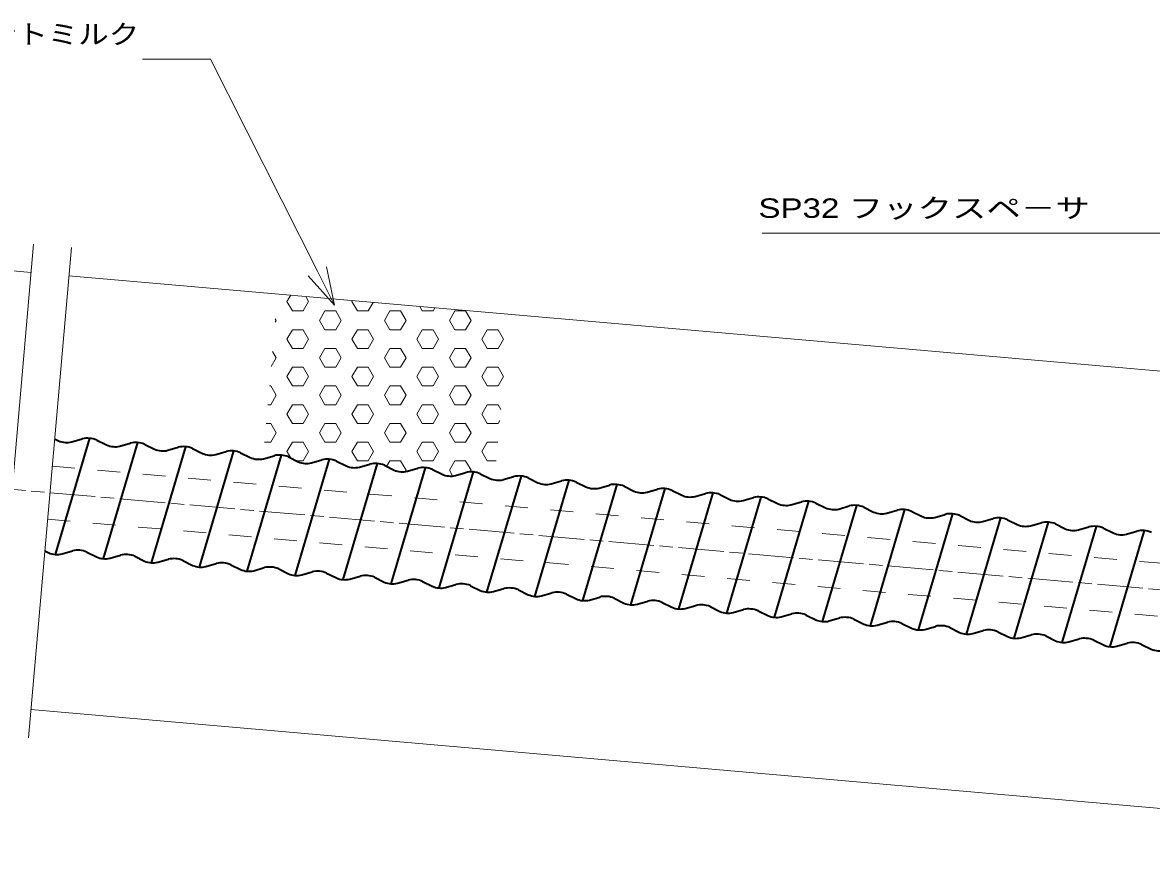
# Model space of a CAD drawing. Units: millimetres at full size, sheet at 1:1; details may follow other scales. Extents: x 0 to 1680, y -15 to 1188.
# Drawn here: x 1080.5 to 1378.4, y 636.3 to 856.5 of the extents above; entities that cross this region are included whole.
import ezdxf
from ezdxf.enums import TextEntityAlignment as Align

# ---------------------------------------------------------------- set-up
doc = ezdxf.new("R2010")
doc.units = ezdxf.units.MM
doc.linetypes.add('CHAIN', pattern=[18.5, 12, -1.5, 3.5, -1.5])
doc.linetypes.add('DASHED_SPACED', pattern=[12, 6, -6])
for name, color, linetype, lineweight in [('1外形線', 7, 'Continuous', 35), ('2細線', 3, 'Continuous', 20), ('3隠れ線', 2, 'DASHED_SPACED', 13), ('4中心線', 1, 'CHAIN', 15), ('6寸法線', 4, 'Continuous', 13)]:
    doc.layers.add(name, color=color, linetype=linetype, lineweight=lineweight)
doc.styles.add('ＭＳ Ｐゴシック', font='')
doc.styles.get('ＭＳ Ｐゴシック').set_extended_font_data('MS PGothic')

msp = doc.modelspace()

# ---------------------------------------------------------------- linework, layer by layer
at = {"layer": '1外形線'}
for p, q in [((1088.95, 746.573), (1089.971, 746.065)), ((1098.166, 746.711), (1089.097, 716.045)), ((1093.495, 745.756), (1096.239, 746.56)), ((1100.062, 746.233), (1102.623, 744.958)), ((1110.806, 745.605), (1101.749, 714.938)), ((1106.146, 744.65), (1108.89, 745.453)), ((1112.713, 745.126), (1115.274, 743.851)), ((1123.458, 744.498), (1114.4, 713.831)), ((1118.798, 743.543), (1121.542, 744.346)), ((1125.365, 744.019), (1127.926, 742.744)), ((1136.121, 743.39), (1127.052, 712.724)), ((1131.45, 742.436), (1134.194, 743.239)), ((1138.017, 742.912), (1140.578, 741.637)), ((1148.761, 742.284), (1139.704, 711.617)), ((1144.101, 741.329), (1146.845, 742.132)), ((1150.668, 741.805), (1153.229, 740.53)), ((1161.424, 741.177), (1152.355, 710.51)), ((1156.753, 740.222), (1159.497, 741.025)), ((1163.32, 740.698), (1165.881, 739.423)), ((1174.064, 740.071), (1165.007, 709.403)), ((1169.405, 739.115), (1172.149, 739.918)), ((1175.972, 739.591), (1178.533, 738.317)), ((1186.727, 738.963), (1177.659, 708.296)), ((1182.056, 738.008), (1184.8, 738.811)), ((1188.623, 738.484), (1191.184, 737.21)), ((1199.368, 737.857), (1190.31, 707.19)), ((1194.708, 736.901), (1197.452, 737.705)), ((1201.275, 737.377), (1203.836, 736.103)), ((1212.031, 736.749), (1202.962, 706.083)), ((1207.36, 735.795), (1210.104, 736.598)), ((1213.927, 736.271), (1216.488, 734.996)), ((1224.671, 735.643), (1215.614, 704.976)), ((1220.011, 734.688), (1222.755, 735.491)), ((1226.578, 735.164), (1229.139, 733.889)), ((1237.334, 734.535), (1228.265, 703.869)), ((1232.663, 733.581), (1235.407, 734.384)), ((1239.23, 734.057), (1241.791, 732.782)), ((1249.974, 733.429), (1240.917, 702.762)), ((1245.315, 732.474), (1248.059, 733.277)), ((1251.882, 732.95), (1254.443, 731.675)), ((1262.637, 732.322), (1253.569, 701.655)), ((1257.966, 731.367), (1260.71, 732.17)), ((1264.534, 731.843), (1267.095, 730.568)), ((1275.278, 731.216), (1266.22, 700.548)), ((1270.618, 730.26), (1273.362, 731.063)), ((1277.185, 730.736), (1279.746, 729.462)), ((1287.941, 730.108), (1278.872, 699.441)), ((1283.27, 729.153), (1286.014, 729.956)), ((1289.837, 729.629), (1292.398, 728.355)), ((1300.581, 729.002), (1291.524, 698.335)), ((1295.922, 728.046), (1298.666, 728.85)), ((1302.489, 728.522), (1305.05, 727.248)), ((1313.244, 727.894), (1304.175, 697.228)), ((1308.573, 726.94), (1311.317, 727.743)), ((1315.14, 727.416), (1317.701, 726.141)), ((1325.884, 726.788), (1316.827, 696.121)), ((1321.225, 725.833), (1323.969, 726.636)), ((1327.792, 726.309), (1330.353, 725.034)), ((1338.547, 725.68), (1329.479, 695.014)), ((1333.877, 724.726), (1336.621, 725.529)), ((1340.444, 725.202), (1343.005, 723.927)), ((1351.188, 724.574), (1342.13, 693.907)), ((1346.528, 723.619), (1349.272, 724.422)), ((1353.095, 724.095), (1355.656, 722.82)), ((1363.851, 723.466), (1354.782, 692.8)), ((1359.18, 722.512), (1361.924, 723.315)), ((1365.747, 722.988), (1368.308, 721.713)), ((1376.491, 722.361), (1367.434, 691.693)), ((1371.832, 721.405), (1374.576, 722.208)), ((1086.363, 716.996), (1087.383, 716.488)), ((1090.907, 716.179), (1093.651, 716.983)), ((1097.474, 716.655), (1100.035, 715.381)), ((1103.559, 715.073), (1106.303, 715.876)), ((1110.126, 715.549), (1112.687, 714.274)), ((1116.21, 713.966), (1118.954, 714.769)), ((1122.777, 714.442), (1125.338, 713.167)), ((1128.862, 712.859), (1131.606, 713.662)), ((1135.429, 713.335), (1137.99, 712.06)), ((1141.514, 711.752), (1144.258, 712.555)), ((1148.081, 712.228), (1150.642, 710.953)), ((1154.165, 710.645), (1156.909, 711.448)), ((1160.732, 711.121), (1163.293, 709.846)), ((1166.817, 709.538), (1169.561, 710.341)), ((1173.384, 710.014), (1175.945, 708.74)), ((1179.469, 708.431), (1182.213, 709.234)), ((1186.036, 708.907), (1188.597, 707.633)), ((1192.12, 707.324), (1194.864, 708.128)), ((1198.687, 707.8), (1201.248, 706.526)), ((1204.772, 706.218), (1207.516, 707.021)), ((1211.339, 706.694), (1213.9, 705.419)), ((1217.424, 705.111), (1220.168, 705.914)), ((1223.991, 705.587), (1226.552, 704.312)), ((1230.075, 704.004), (1232.819, 704.807)), ((1236.643, 704.48), (1239.204, 703.205)), ((1242.727, 702.897), (1245.471, 703.7)), ((1249.294, 703.373), (1251.855, 702.098)), ((1255.379, 701.79), (1258.123, 702.593)), ((1261.946, 702.266), (1264.507, 700.991)), ((1268.031, 700.683), (1270.775, 701.486)), ((1274.598, 701.159), (1277.159, 699.885)), ((1280.682, 699.576), (1283.426, 700.379)), ((1287.249, 700.052), (1289.81, 698.778)), ((1293.334, 698.469), (1296.078, 699.273)), ((1299.901, 698.945), (1302.462, 697.671)), ((1305.986, 697.363), (1308.73, 698.166)), ((1312.553, 697.839), (1315.114, 696.564)), ((1318.637, 696.256), (1321.381, 697.059)), ((1325.204, 696.732), (1327.765, 695.457)), ((1331.289, 695.149), (1334.033, 695.952)), ((1337.856, 695.625), (1340.417, 694.35)), ((1343.941, 694.042), (1346.685, 694.845)), ((1350.508, 694.518), (1353.069, 693.243)), ((1356.592, 692.935), (1359.336, 693.738)), ((1363.159, 693.411), (1365.72, 692.136)), ((1369.244, 691.828), (1371.988, 692.631)), ((1375.811, 692.304), (1378.372, 691.03))]:
    msp.add_line(p, q, dxfattribs=at)
for centre, radius, start, end in [((1092.187, 751.099), 5.5, 246.24295, 283.75705), ((1097.666, 740.732), 6, 66.46161, 103.75705), ((1104.838, 749.992), 5.5, 246.24295, 283.75705), ((1110.317, 739.625), 6, 66.46161, 103.75705), ((1117.49, 748.885), 5.5, 246.24295, 283.75705), ((1122.969, 738.518), 6, 66.46161, 103.75705), ((1130.142, 747.778), 5.5, 246.24295, 283.75705), ((1135.621, 737.411), 6, 66.46161, 103.75705), ((1148.272, 736.304), 6, 66.46161, 103.75705), ((1142.794, 746.671), 5.5, 246.24295, 283.75705), ((1155.445, 745.564), 5.5, 246.24295, 283.75705), ((1160.924, 735.197), 6, 66.46161, 103.75705), ((1168.097, 744.457), 5.5, 246.24295, 283.75705), ((1173.576, 734.09), 6, 66.46161, 103.75705), ((1186.227, 732.984), 6, 66.46161, 103.75705), ((1180.749, 743.351), 5.5, 246.24295, 283.75705), ((1193.4, 742.244), 5.5, 246.24295, 283.75705), ((1198.879, 731.877), 6, 66.46161, 103.75705), ((1206.052, 741.137), 5.5, 246.24295, 283.75705), ((1211.531, 730.77), 6, 66.46161, 103.75705), ((1218.704, 740.03), 5.5, 246.24295, 283.75705), ((1224.182, 729.663), 6, 66.46161, 103.75705), ((1231.355, 738.923), 5.5, 246.24295, 283.75705), ((1236.834, 728.556), 6, 66.46161, 103.75705), ((1249.486, 727.449), 6, 66.46161, 103.75705), ((1244.007, 737.816), 5.5, 246.24295, 283.75705), ((1256.659, 736.709), 5.5, 246.24295, 283.75705), ((1262.137, 726.342), 6, 66.46161, 103.75705), ((1269.31, 735.602), 5.5, 246.24295, 283.75705), ((1274.789, 725.235), 6, 66.46161, 103.75705), ((1287.441, 724.129), 6, 66.46161, 103.75705), ((1281.962, 734.496), 5.5, 246.24295, 283.75705), ((1294.614, 733.389), 5.5, 246.24295, 283.75705), ((1300.092, 723.022), 6, 66.46161, 103.75705), ((1307.265, 732.282), 5.5, 246.24295, 283.75705), ((1312.744, 721.915), 6, 66.46161, 103.75705), ((1319.917, 731.175), 5.5, 246.24295, 283.75705), ((1325.396, 720.808), 6, 66.46161, 103.75705), ((1332.569, 730.068), 5.5, 246.24295, 283.75705), ((1338.047, 719.701), 6, 66.46161, 103.75705), ((1350.699, 718.594), 6, 66.46161, 103.75705), ((1345.22, 728.961), 5.5, 246.24295, 283.75705), ((1357.872, 727.854), 5.5, 246.24295, 283.75705), ((1363.351, 717.487), 6, 66.46161, 103.75705), ((1370.524, 726.747), 5.5, 246.24295, 283.75705), ((1376.002, 716.38), 6, 66.46161, 103.75705), ((1089.599, 721.522), 5.5, 246.24295, 283.75705), ((1095.078, 711.155), 6, 66.46161, 103.75705), ((1102.251, 720.415), 5.5, 246.24295, 283.75705), ((1107.73, 710.048), 6, 66.46161, 103.75705), ((1114.903, 719.308), 5.5, 246.24295, 283.75705), ((1120.381, 708.941), 6, 66.46161, 103.75705), ((1127.554, 718.201), 5.5, 246.24295, 283.75705), ((1133.033, 707.834), 6, 66.46161, 103.75705), ((1140.206, 717.094), 5.5, 246.24295, 283.75705), ((1145.685, 706.727), 6, 66.46161, 103.75705), ((1152.858, 715.987), 5.5, 246.24295, 283.75705), ((1158.336, 705.62), 6, 66.46161, 103.75705), ((1165.509, 714.88), 5.5, 246.24295, 283.75705), ((1170.988, 704.513), 6, 66.46161, 103.75705), ((1183.64, 703.407), 6, 66.46161, 103.75705), ((1178.161, 713.774), 5.5, 246.24295, 283.75705), ((1190.813, 712.667), 5.5, 246.24295, 283.75705), ((1196.291, 702.3), 6, 66.46161, 103.75705), ((1203.464, 711.56), 5.5, 246.24295, 283.75705), ((1208.943, 701.193), 6, 66.46161, 103.75705), ((1221.595, 700.086), 6, 66.46161, 103.75705), ((1216.116, 710.453), 5.5, 246.24295, 283.75705), ((1228.768, 709.346), 5.5, 246.24295, 283.75705), ((1234.246, 698.979), 6, 66.46161, 103.75705), ((1241.419, 708.239), 5.5, 246.24295, 283.75705), ((1246.898, 697.872), 6, 66.46161, 103.75705), ((1254.071, 707.132), 5.5, 246.24295, 283.75705), ((1259.55, 696.765), 6, 66.46161, 103.75705), ((1266.723, 706.025), 5.5, 246.24295, 283.75705), ((1272.201, 695.658), 6, 66.46161, 103.75705), ((1284.853, 694.552), 6, 66.46161, 103.75705), ((1279.374, 704.919), 5.5, 246.24295, 283.75705), ((1292.026, 703.812), 5.5, 246.24295, 283.75705), ((1297.505, 693.445), 6, 66.46161, 103.75705), ((1304.678, 702.705), 5.5, 246.24295, 283.75705), ((1310.156, 692.338), 6, 66.46161, 103.75705), ((1322.808, 691.231), 6, 66.46161, 103.75705), ((1317.329, 701.598), 5.5, 246.24295, 283.75705), ((1329.981, 700.491), 5.5, 246.24295, 283.75705), ((1335.46, 690.124), 6, 66.46161, 103.75705), ((1342.633, 699.384), 5.5, 246.24295, 283.75705), ((1348.111, 689.017), 6, 66.46161, 103.75705), ((1355.284, 698.277), 5.5, 246.24295, 283.75705), ((1360.763, 687.91), 6, 66.46161, 103.75705), ((1367.936, 697.17), 5.5, 246.24295, 283.75705), ((1373.415, 686.803), 6, 66.46161, 103.75705), ((1380.588, 696.063), 5.5, 246.24295, 283.75705)]:
    msp.add_arc(centre, radius, start, end, dxfattribs=at)
at = {"layer": '2細線'}
for p, q in [((1082.756, 790.507), (410.973, 849.28)), ((1072.079, 668.473), (1083.41, 797.978)), ((1082.041, 667.602), (1093.372, 797.107)), ((1536.025, 750.851), (1092.718, 789.636)), ((1150.259, 782.822), (1151.237, 784.516)), ((1155.974, 782.822), (1155.196, 784.169)), ((1151.688, 780.347), (1150.259, 782.822)), ((1154.545, 780.347), (1155.974, 782.822)), ((1167.404, 782.822), (1167.558, 783.088)), ((1168.833, 780.347), (1167.404, 782.822)), ((1171.69, 780.347), (1172.998, 782.612)), ((1185.978, 780.347), (1185.291, 781.536)), ((1188.835, 780.347), (1189.319, 781.184)), ((1147.102, 777.353), (1147.402, 777.872)), ((1147.402, 777.872), (1147.181, 778.255)), ((1151.688, 780.347), (1154.545, 780.347)), ((1158.832, 777.872), (1160.26, 780.347)), ((1160.26, 775.398), (1158.832, 777.872)), ((1160.26, 780.347), (1163.118, 780.347)), ((1164.547, 777.872), (1163.118, 780.347)), ((1163.118, 775.398), (1164.547, 777.872)), ((1168.833, 780.347), (1171.69, 780.347)), ((1175.977, 777.872), (1177.405, 780.347)), ((1177.405, 775.398), (1175.977, 777.872)), ((1177.405, 780.347), (1180.263, 780.347)), ((1181.692, 777.872), (1180.263, 780.347)), ((1180.263, 775.398), (1181.692, 777.872)), ((1185.978, 780.347), (1188.835, 780.347)), ((1193.122, 777.872), (1194.55, 780.347)), ((1194.55, 775.398), (1193.122, 777.872)), ((1194.55, 780.347), (1197.408, 780.347)), ((1198.837, 777.872), (1197.408, 780.347)), ((1197.408, 775.398), (1198.837, 777.872)), ((1150.259, 772.923), (1151.688, 775.398)), ((1151.688, 775.398), (1154.545, 775.398)), ((1155.974, 772.923), (1154.545, 775.398)), ((1160.26, 775.398), (1163.118, 775.398)), ((1167.404, 772.923), (1168.833, 775.398)), ((1168.833, 775.398), (1171.69, 775.398)), ((1173.119, 772.923), (1171.69, 775.398)), ((1177.405, 775.398), (1180.263, 775.398)), ((1184.549, 772.923), (1185.978, 775.398)), ((1185.978, 775.398), (1188.835, 775.398)), ((1190.264, 772.923), (1188.835, 775.398)), ((1194.55, 775.398), (1197.408, 775.398)), ((1201.694, 772.923), (1203.123, 775.398)), ((1203.123, 775.398), (1205.98, 775.398)), ((1207.409, 772.923), (1205.98, 775.398)), ((1151.688, 770.448), (1150.259, 772.923)), ((1154.545, 770.448), (1155.974, 772.923)), ((1168.833, 770.448), (1167.404, 772.923)), ((1171.69, 770.448), (1173.119, 772.923)), ((1185.978, 770.448), (1184.549, 772.923)), ((1188.835, 770.448), (1190.264, 772.923)), ((1203.123, 770.448), (1201.694, 772.923)), ((1205.98, 770.448), (1207.409, 772.923)), ((1147.402, 767.974), (1146.429, 769.659)), ((1151.688, 770.448), (1154.545, 770.448)), ((1158.832, 767.974), (1160.26, 770.448)), ((1160.26, 770.448), (1163.118, 770.448)), ((1164.547, 767.974), (1163.118, 770.448)), ((1168.833, 770.448), (1171.69, 770.448)), ((1175.977, 767.974), (1177.405, 770.448)), ((1177.405, 770.448), (1180.263, 770.448)), ((1181.692, 767.974), (1180.263, 770.448)), ((1185.978, 770.448), (1188.835, 770.448)), ((1193.122, 767.974), (1194.55, 770.448)), ((1194.55, 770.448), (1197.408, 770.448)), ((1198.837, 767.974), (1197.408, 770.448)), ((1203.123, 770.448), (1205.98, 770.448)), ((1146.081, 765.686), (1147.402, 767.974)), ((1160.26, 765.499), (1158.832, 767.974)), ((1163.118, 765.499), (1164.547, 767.974)), ((1177.405, 765.499), (1175.977, 767.974)), ((1180.263, 765.499), (1181.692, 767.974)), ((1194.55, 765.499), (1193.122, 767.974)), ((1197.408, 765.499), (1198.837, 767.974)), ((1150.259, 763.024), (1151.688, 765.499)), ((1151.688, 760.55), (1150.259, 763.024)), ((1151.688, 765.499), (1154.545, 765.499)), ((1155.974, 763.024), (1154.545, 765.499)), ((1154.545, 760.55), (1155.974, 763.024)), ((1160.26, 765.499), (1163.118, 765.499)), ((1167.404, 763.024), (1168.833, 765.499)), ((1168.833, 760.55), (1167.404, 763.024)), ((1168.833, 765.499), (1171.69, 765.499)), ((1173.119, 763.024), (1171.69, 765.499)), ((1171.69, 760.55), (1173.119, 763.024)), ((1177.405, 765.499), (1180.263, 765.499)), ((1184.549, 763.024), (1185.978, 765.499)), ((1185.978, 760.55), (1184.549, 763.024)), ((1185.978, 765.499), (1188.835, 765.499)), ((1190.264, 763.024), (1188.835, 765.499)), ((1188.835, 760.55), (1190.264, 763.024)), ((1194.55, 765.499), (1197.408, 765.499)), ((1201.694, 763.024), (1203.123, 765.499)), ((1203.123, 760.55), (1201.694, 763.024)), ((1203.123, 765.499), (1205.98, 765.499)), ((1207.409, 763.024), (1205.98, 765.499)), ((1205.98, 760.55), (1207.409, 763.024)), ((1145.632, 760.55), (1145.973, 760.55)), ((1147.402, 758.075), (1145.973, 760.55)), ((1151.688, 760.55), (1154.545, 760.55)), ((1158.832, 758.075), (1160.26, 760.55)), ((1160.26, 760.55), (1163.118, 760.55)), ((1164.547, 758.075), (1163.118, 760.55)), ((1168.833, 760.55), (1171.69, 760.55)), ((1175.977, 758.075), (1177.405, 760.55)), ((1177.405, 760.55), (1180.263, 760.55)), ((1181.692, 758.075), (1180.263, 760.55)), ((1185.978, 760.55), (1188.835, 760.55)), ((1193.122, 758.075), (1194.55, 760.55)), ((1194.55, 760.55), (1197.408, 760.55)), ((1198.837, 758.075), (1197.408, 760.55)), ((1203.123, 760.55), (1205.98, 760.55)), ((1145.973, 755.6), (1147.402, 758.075)), ((1160.26, 755.6), (1158.832, 758.075)), ((1163.118, 755.6), (1164.547, 758.075)), ((1177.405, 755.6), (1175.977, 758.075)), ((1180.263, 755.6), (1181.692, 758.075)), ((1194.55, 755.6), (1193.122, 758.075)), ((1197.408, 755.6), (1198.837, 758.075)), ((1145.199, 755.6), (1145.973, 755.6)), ((1150.259, 753.126), (1151.688, 755.6)), ((1151.688, 755.6), (1154.545, 755.6)), ((1155.974, 753.126), (1154.545, 755.6)), ((1160.26, 755.6), (1163.118, 755.6)), ((1167.404, 753.126), (1168.833, 755.6)), ((1168.833, 755.6), (1171.69, 755.6)), ((1173.119, 753.126), (1171.69, 755.6)), ((1177.405, 755.6), (1180.263, 755.6)), ((1184.549, 753.126), (1185.978, 755.6)), ((1185.978, 755.6), (1188.835, 755.6)), ((1190.264, 753.126), (1188.835, 755.6)), ((1194.55, 755.6), (1197.408, 755.6)), ((1201.694, 753.126), (1203.123, 755.6)), ((1203.123, 755.6), (1205.98, 755.6)), ((1206.7, 754.354), (1205.98, 755.6)), ((1151.688, 750.651), (1150.259, 753.126)), ((1154.545, 750.651), (1155.974, 753.126)), ((1168.833, 750.651), (1167.404, 753.126)), ((1171.69, 750.651), (1173.119, 753.126)), ((1185.978, 750.651), (1184.549, 753.126)), ((1188.835, 750.651), (1190.264, 753.126)), ((1203.123, 750.651), (1201.694, 753.126)), ((1205.98, 750.651), (1206.446, 751.458)), ((1144.766, 750.651), (1145.973, 750.651)), ((1147.402, 748.176), (1145.973, 750.651)), ((1145.973, 745.702), (1147.402, 748.176)), ((1151.688, 750.651), (1154.545, 750.651)), ((1158.832, 748.176), (1160.26, 750.651)), ((1160.26, 745.702), (1158.832, 748.176)), ((1160.26, 750.651), (1163.118, 750.651)), ((1164.547, 748.176), (1163.118, 750.651)), ((1163.118, 745.702), (1164.547, 748.176)), ((1168.833, 750.651), (1171.69, 750.651)), ((1175.977, 748.176), (1177.405, 750.651)), ((1177.405, 745.702), (1175.977, 748.176)), ((1177.405, 750.651), (1180.263, 750.651)), ((1181.692, 748.176), (1180.263, 750.651)), ((1180.263, 745.702), (1181.692, 748.176)), ((1185.978, 750.651), (1188.835, 750.651)), ((1193.122, 748.176), (1194.55, 750.651)), ((1194.55, 745.702), (1193.122, 748.176)), ((1194.55, 750.651), (1197.408, 750.651)), ((1198.837, 748.176), (1197.408, 750.651)), ((1197.408, 745.702), (1198.837, 748.176)), ((1203.123, 750.651), (1205.98, 750.651)), ((1144.333, 745.702), (1145.973, 745.702)), ((1150.259, 743.227), (1151.688, 745.702)), ((1151.688, 745.702), (1154.545, 745.702)), ((1155.974, 743.227), (1154.545, 745.702)), ((1160.26, 745.702), (1163.118, 745.702)), ((1167.404, 743.227), (1168.833, 745.702)), ((1168.833, 745.702), (1171.69, 745.702)), ((1173.119, 743.227), (1171.69, 745.702)), ((1177.405, 745.702), (1180.263, 745.702)), ((1184.549, 743.227), (1185.978, 745.702)), ((1185.978, 745.702), (1188.835, 745.702)), ((1190.264, 743.227), (1188.835, 745.702)), ((1194.55, 745.702), (1197.408, 745.702)), ((1201.694, 743.227), (1203.123, 745.702)), ((1203.123, 745.702), (1205.943, 745.702)), ((1151.246, 741.518), (1150.259, 743.227)), ((1154.545, 740.752), (1155.974, 743.227)), ((1168.833, 740.752), (1167.404, 743.227)), ((1171.69, 740.752), (1173.119, 743.227)), ((1185.978, 740.752), (1184.549, 743.227)), ((1188.835, 740.752), (1190.264, 743.227)), ((1203.123, 740.752), (1201.694, 743.227)), ((1152.784, 740.752), (1154.545, 740.752)), ((1168.833, 740.752), (1171.69, 740.752)), ((1176.565, 739.296), (1177.405, 740.752)), ((1177.405, 740.752), (1180.263, 740.752)), ((1181.692, 738.278), (1180.263, 740.752)), ((1185.978, 740.752), (1188.835, 740.752)), ((1193.122, 738.278), (1194.55, 740.752)), ((1194.55, 740.752), (1197.408, 740.752)), ((1198.837, 738.278), (1197.408, 740.752)), ((1203.123, 740.752), (1205.51, 740.752)), ((1181.473, 737.898), (1181.692, 738.278)), ((1193.989, 736.775), (1193.122, 738.278)), ((1198.601, 737.87), (1198.837, 738.278)), ((1204.711, 735.803), (1205.077, 735.803)), ((1526.002, 636.289), (1082.695, 675.073))]:
    msp.add_line(p, q, dxfattribs=at)
at = {"layer": '3隠れ線'}
for p, q in [((1088.317, 739.328), (1414.603, 710.781)), ((1087.096, 725.381), (1413.383, 696.834))]:
    msp.add_line(p, q, dxfattribs=at)
at = {"layer": '4中心線'}
msp.add_line((239.965, 806.522), (1531.013, 693.57), dxfattribs=at)
at = {"layer": '6寸法線'}
for p, q in [((1162.776, 781.882), (1155.889, 789.612)), ((1162.776, 781.882), (1158.282, 790.816)), ((1160.676, 792.02), (1162.776, 781.882))]:
    msp.add_line(p, q, dxfattribs=at)
for points in [[(1158.282, 790.816), (1130.109, 846.824), (1112.109, 846.824)], [(1416.511, 737.258), (1381.162, 800.9), (1275.662, 800.9)]]:
    msp.add_lwpolyline(points, dxfattribs=at)

# ---------------------------------------------------------------- texts
at = {"layer": '6寸法線', "style": 'ＭＳ Ｐゴシック'}
for s, width, p in [('セメントミルク', 1.15, (1054.933, 849.328)), ('SP32 フックスペ－サ', 1.3, (1274.685, 803.404))]:
    msp.add_text(s, height=5.132, dxfattribs=dict(at, width=width)).set_placement(p, align=Align.BOTTOM_LEFT)

doc.saveas('drawing.dxf')
